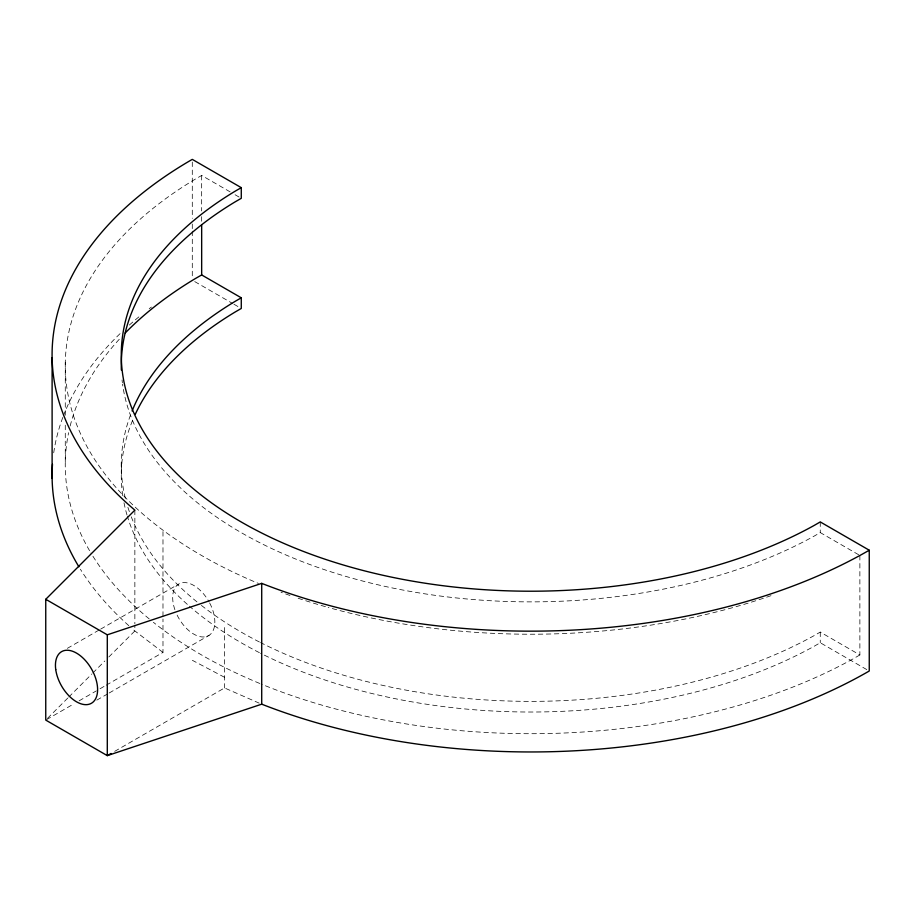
<?xml version="1.0" encoding="UTF-8"?>
<svg xmlns="http://www.w3.org/2000/svg" width="915" height="915" viewBox="0 0 915 915"><rect width="100%" height="100%" fill="white"/><g stroke="black" fill="none" stroke-linecap="round" stroke-linejoin="round"><path stroke-width="0.69" stroke-dasharray="4.58 3.43" d="M67.779 698.054L45.75 720.094L74.138 703.704M68.774 697.058L91.809 674.012M92.804 673.017L104.825 660.996M108.828 656.981L134.86 630.938L134.86 625.254M230.134 191.887L201.666 175.451L194.769 179.431A465.518 268.77 0 0 0 258.465 583.438M67.321 648.358L99.415 629.84M100.65 629.12L178.391 584.239M79.067 700.856L96.349 690.882M100.055 688.743L104.985 685.895M106.22 685.186L162.984 652.406L162.984 619.009M96.818 700.135L107.924 693.73M109.16 693.01L209.123 635.307M114.695 751.352L224.53 687.943L259.197 703.143M858.636 554.742L820.263 532.587L814.201 536.087A409.497 236.425 0 0 1 385.169 586.424A409.497 236.425 0 0 1 122.564 384.174M859.871 555.462L859.871 654.946L820.263 632.082L814.201 635.582A409.497 236.425 0 0 1 260.558 642.582M866.802 669.608L820.263 642.742L814.201 646.242A409.497 236.425 0 0 1 260.558 653.241M859.871 654.946L852.974 658.926A465.518 268.77 0 0 1 261.107 684.02M224.53 677.283L192.367 660.321M235.086 194.746L241.274 198.315M194.735 281.591L232.707 303.517M233.931 304.226L238.826 307.051M162.984 652.406L134.86 630.938A478.682 276.364 0 0 1 132.824 629.2M820.263 521.927L820.263 532.587M820.263 632.082L820.263 642.742M224.53 627.53L224.53 687.943M201.666 175.451L201.666 210.976M201.666 216.661L201.666 222.345M192.287 162.035L192.287 218.353M192.287 224.038L192.287 229.722M192.287 231.152L192.287 277.519M162.984 531.604L162.984 617.591M134.86 510.135L134.86 623.836M121.295 462.464L121.295 473.124M65.274 362.637L65.274 415.227M65.274 425.178L65.274 462.132M128.821 625.677A478.682 276.364 0 0 1 80.383 569.221M53.722 452.799A478.682 276.364 0 0 1 62.895 417.194M63.375 415.936A478.682 276.364 0 0 1 121.558 332.214M129.312 325.077A478.682 276.364 0 0 1 140.578 315.503M149.214 308.721A478.682 276.364 0 0 1 151.421 307.051M259.38 652.647A409.497 236.425 0 0 1 189.428 606.199M187.335 604.369A409.497 236.425 0 0 1 127.368 516.243M127.013 515.031A409.497 236.425 0 0 1 123.994 502.77M122.759 495.736A409.497 236.425 0 0 1 133.613 418.006M259.78 683.471A465.518 268.77 0 0 1 153.377 622.292M149.271 618.963A465.518 268.77 0 0 1 90.962 553.037M89.567 550.67A465.518 268.77 0 0 1 68.625 432.658M70.158 425.99A465.518 268.77 0 0 1 120.505 337.932M770.956 595.688A465.518 268.77 0 0 1 328.165 607.434M325.466 606.668A465.518 268.77 0 0 1 295.088 597.232M289.941 595.459A465.518 268.77 0 0 1 281.019 592.268M122.37 382.767A409.497 236.425 0 0 1 122.05 379.942M259.38 641.987A409.497 236.425 0 0 1 198.978 603.5M196.977 601.898A409.497 236.425 0 0 1 130.227 514.093M129.358 511.668A409.497 236.425 0 0 1 127.745 506.807M125.366 498.252A409.497 236.425 0 0 1 131.142 413.363M209.718 603.077A29.806 17.213 60 0 1 206.847 636.405A29.806 17.213 60 0 1 176.709 614.228M174.879 609.687A29.806 17.213 60 0 1 181.73 582.844A29.806 17.213 60 0 1 209.123 601.979"/><path stroke-width="1.37" d="M241.274 187.655L235.212 191.155A409.497 236.425 0 0 0 241.217 521.973A409.497 236.425 0 0 0 814.201 525.427L820.263 521.927L869.25 550.212L869.25 671.015A478.682 276.364 0 0 1 261.713 704.173L107.295 755.63L45.75 720.094L45.75 599.291L134.86 510.135A478.682 276.364 0 0 1 192.287 159.37L241.274 187.655L241.274 198.315L235.212 201.815A409.497 236.425 0 0 0 121.352 370.049M135.226 414.415A409.497 236.425 0 0 1 235.212 311.969L241.274 308.458L241.274 297.81L201.666 274.935L194.769 278.915A465.518 268.77 0 0 0 125.206 333.003M241.274 297.81L235.212 301.31A409.497 236.425 0 0 0 132.092 410.961M110.99 753.491L107.295 755.63L107.295 634.816L45.75 599.291M107.295 634.816L261.713 583.37A478.682 276.364 0 0 0 869.25 550.212M261.713 583.37L261.713 704.173M201.666 225.193L201.666 274.935M52.109 357.685L52.109 478.499M78.896 566.797A478.682 276.364 0 0 1 52.487 464.351M55.735 669.517A29.806 17.213 60 0 0 89.956 703.967A29.806 17.213 60 0 0 83.871 658.88A29.806 17.213 60 0 0 55.735 669.517"/></g></svg>
